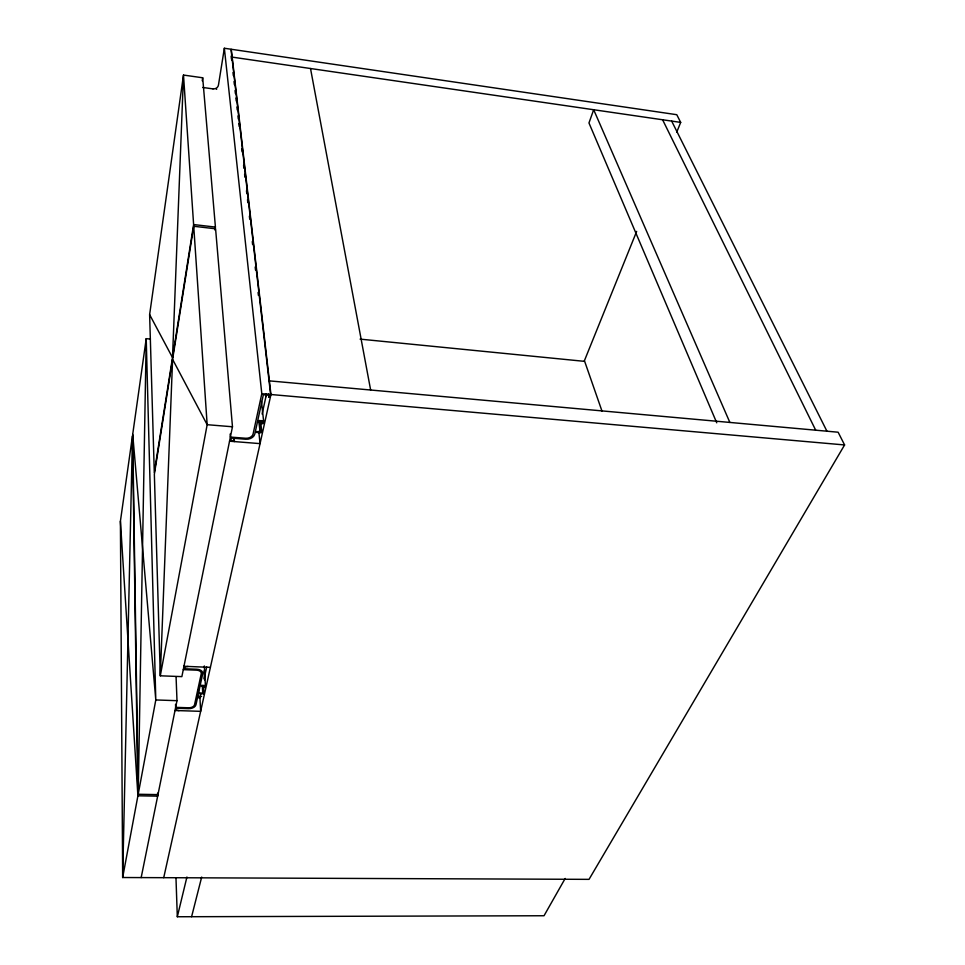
<?xml version="1.0" encoding="UTF-8"?>
<svg xmlns="http://www.w3.org/2000/svg" width="965" height="965" viewBox="0 0 965 965"><rect width="100%" height="100%" fill="white"/><g stroke="black" fill="none" stroke-linecap="round" stroke-linejoin="round"><path stroke-width="1.45" d="M132.47 435.939L137.911 795.799L122.664 877.523L120.408 521.269L132.47 435.939L122.664 877.523L589.036 879.356L844.592 444.949L838.127 432.211L269.38 380.873M157.971 794.617L138.2 794.267L132.7 434.346L146.222 338.667L150.407 339.065M149.623 314.614L172.518 357.605L183.495 75.065L193.615 224.555L154.291 472.488L149.623 314.614L183.495 75.065L202.686 77.779L215.424 227.089L214.93 230.044M202.24 80.758L202.686 77.779M193.724 226.268L154.352 474.273L160.299 675.802L181.866 676.622L232.469 426.771L215.581 228.789L193.724 226.268L207.161 424.697L160.299 675.802L172.59 359.366L207.161 424.697L232.469 426.771M268.523 394.046L268.861 397.037L270.019 397.146L270.61 394.48L231.009 49.227L224.35 48.25L218.476 84.956A4.97 4.499 3.7 0 1 213.012 88.864M231.697 60.035L232.179 57.116L680.687 122.398L676.742 132.181M141.167 877.595L176.993 700.687L176.064 676.658M204.315 665.947L205.412 685.5L200.201 685.307L202.698 673.823A6.9 4.282 -4.2 0 0 196.8 669.24L184.46 668.757L184.822 666.96L188.091 666.465M179.008 710.638L176.076 709.95L176.426 708.262L188.428 708.66A6.743 4.089 -4.2 0 0 195.967 704.788L198.392 693.63L203.567 693.811L203.651 685.898M234.23 437.736L234.314 441.584L234.061 438.58M224.35 48.25L261.805 393.708L253.132 433.816A6.562 4.849 -4.6 0 1 245.834 438.267L230.382 437.073L230.128 434.069M202.698 685.862L202.734 693.184L198.525 693.039L200.069 685.91L204.315 686.067L204.013 687.382L204.978 687.418L205.412 685.5M175.015 710.505L200.648 711.338L199.936 697.804L200.901 693.389M204.122 678.709L206.691 666.948M262.118 414.057L266.545 393.817M261.491 401.428L263.59 420.909L262.975 423.659L261.841 423.563L262.263 421.669L257.583 421.283L255.375 431.452L260.019 431.838L259.488 420.993M260.622 421.09L261.563 430.052L260.96 432.778L255.182 432.308L254.832 433.961A8.058 5.959 -4.6 0 1 245.629 439.232L231.335 438.086L230.852 440.45L234.483 440.74M268.861 397.037L269.247 395.264L263.349 394.745L257.764 420.426L263.59 420.909M163.724 877.68L270.948 394.516L231.274 49.263L676.779 114.702L680.687 122.398M565.188 878.452L544.031 915.749L177.319 916.75L186.933 877.004M191.601 916.714L201.685 877.064M584.151 361.356L636.659 231.395M197.065 696.332L201.589 696.489M196.944 697.695L199.936 697.804M176.993 700.687L155.799 699.951L138.2 794.267L146.222 338.667L155.799 699.951L132.7 434.346M203.024 691.869L203.989 691.905M183.965 666.296L210.406 667.358M183.29 669.638L196.607 670.168A5.416 3.365 -4.2 0 1 201.239 673.763L194.544 704.74A5.295 3.221 -4.2 0 1 188.621 707.779L175.642 707.357L175.534 704.353M229.549 441.198L260.055 443.623L258.777 431.295M260.429 429.968L261.563 430.052M261.805 393.708L270.61 394.48M270.948 394.516L844.592 444.949M360.102 339.125L584.669 361.368L601.955 411.018M193.615 224.555L215.424 227.089M202.722 87.453L213 88.889M671.664 121.083L826.933 431.21M662.605 119.769L815.702 430.197M729.866 422.441L593.68 109.733L588.964 122.965L716.742 422.815M310.513 68.515L370.644 390.017M231.13 56.139L231.467 59.13M232.999 72.592L233.349 75.584M234.025 81.567L234.374 84.558M235.05 90.541L235.388 93.533M235.906 98.02L236.244 101.011M236.932 106.994L237.269 109.986M237.945 115.957L238.295 118.948M238.801 123.436L239.139 126.427M241.708 148.863L242.046 151.855M243.578 165.317L243.916 168.308M244.603 174.291L244.941 177.283M246.473 190.744L246.823 193.736M247.498 199.719L247.848 202.71M249.38 216.172L249.718 219.164M252.275 241.6L252.613 244.591M255.182 267.016L255.52 270.007M258.077 292.443L258.415 295.435M265.592 393.684L265.918 396.687M261.527 420.559L261.841 423.563M258.922 421.367L260.019 431.838M120.408 521.269L137.911 795.799L157.669 796.149L157.584 793.146M204.061 670.88L204.556 679.903M203.157 686.296L203.567 693.811M202.336 685.669L202.734 693.184M198.368 690.023L198.525 693.039M184.327 665.754L184.46 668.757M175.968 877.655L177.319 916.75M216.715 89.13A6.116 5.525 3.7 0 1 216.365 89.299"/></g></svg>
